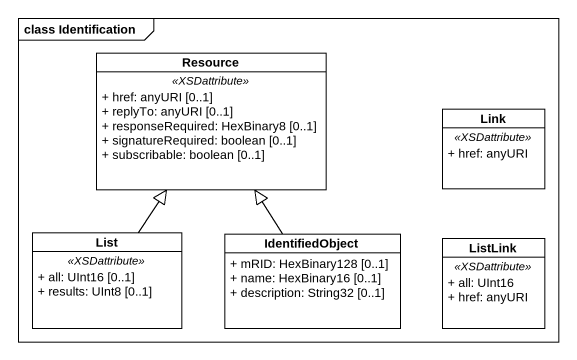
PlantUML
@startuml
mainframe class Identification
hide circle
hide empty members
skinparam classAttributeIconSize 0
class Resource {
  .. <<XSDattribute>> ..
  + href: anyURI [0..1]
  + replyTo: anyURI [0..1]
  + responseRequired: HexBinary8 [0..1]
  + signatureRequired: boolean [0..1]
  + subscribable: boolean [0..1]
}
class Link {
  .. <<XSDattribute>> ..
  + href: anyURI
}
class List {
  .. <<XSDattribute>> ..
  + all: UInt16 [0..1]
  + results: UInt8 [0..1]
}
class IdentifiedObject {
  + mRID: HexBinary128 [0..1]
  + name: HexBinary16 [0..1]
  + description: String32 [0..1]
}
class ListLink {
  .. <<XSDattribute>> ..
  + all: UInt16
  + href: anyURI
}
List -up-|> Resource
IdentifiedObject -up-|> Resource
@enduml
